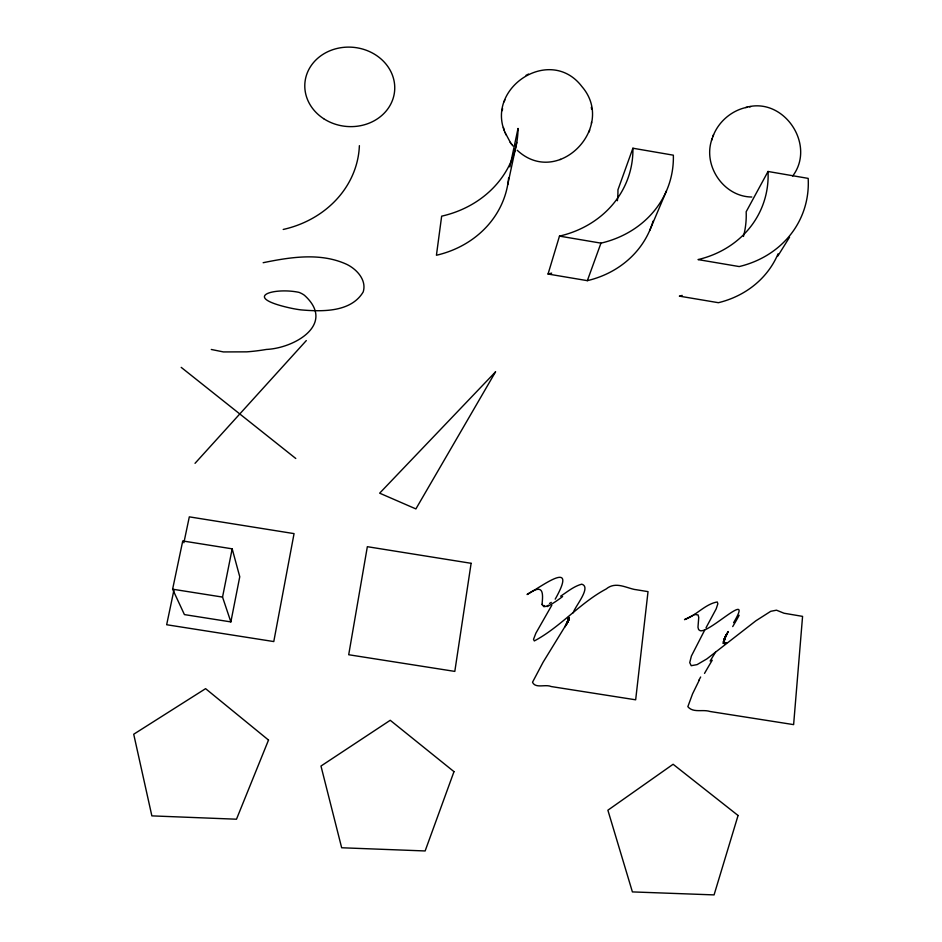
<?xml version="1.0" encoding="UTF-8"?>
<svg xmlns="http://www.w3.org/2000/svg" width="942" height="942" viewBox="0 0 942 942"><rect width="100%" height="100%" fill="white"/><g stroke="black" fill="none" stroke-linecap="round" stroke-linejoin="round"><path stroke-width="1.41" d="M517.182 150.225C558.017 188.306 616.739 126.923 581.968 86.64C550.411 44.969 485.071 87.665 505.218 132.999M568.827 617.222L568.262 620.86L568.509 619.542M502.286 110.638L502.569 108.577M591.399 123.261L591.564 122.154M230.861 621.908L239.763 576.751L232.179 548.833L182.748 540.955L172.61 589.197L184.42 614.596L230.861 621.908L222.536 597.087L232.179 548.833M173.905 590.21L166.663 624.734L273.781 641.561L294.057 533.619L189.318 516.852L183.878 542.745M509.858 166.946L518.029 128.442A105.516 93.859 8.3 0 1 441.657 216.165L436.429 255.247A100.017 89.82 8 0 0 508.621 177.944M507.738 184.62L516.769 142.442M712.246 138.38C702.096 164.826 723.244 196.807 751.81 197.019M568.827 618.14L567.225 622.591L568.685 619.436M568.214 617.693L569.109 619.212L568.744 618.588L566.731 623.604M568.744 618.694L567.79 621.732L568.568 617.634M548.044 274.04L559.477 236.112A104.915 93.505 14 0 0 632.906 148.224L673.353 155.183A104.774 93.317 16 0 1 600.961 243.142L587.349 280.657L548.044 274.04A99.475 89.502 13.9 0 0 551.659 273.121M567.79 621.732L569.133 617.669M504.194 101.783L504.877 99.805M712.847 136.696C718.193 121.836 731.734 110.202 747.253 107.247M589.033 131.998L589.727 130.031M711.54 140.37L713.553 134.682M724.115 640.466L725.576 636.345L724.115 640.69L724.009 642.373L724.999 642.903M632.906 148.224L617.94 189.848A99.475 89.502 13.9 0 1 617.375 200.728M568.744 619.024L567.673 621.744L569.286 617.834L566.754 623.71M726.388 634.496L723.951 640.678L726.506 634.543M567.237 622.697L568.438 619.836M649.662 230.578L666.477 190.885M726.706 634.319L724.057 639.488L728.06 631.929M728.142 631.529L724.198 639.418L726.906 634.037M699.388 679.9L692.535 693.913L687.848 706.677C693.124 713.235 702.826 709.079 710.044 711.493L793.623 724.622L802.572 616.374L784.015 613.23L776.514 610.192L770.756 611.299L755.873 620.802L706.865 658.905L697.104 664.616L691.216 665.711L689.732 662.638L691.404 656.021L704.651 630.198M555.215 599.147C578.282 558.206 542.839 585.794 527.073 594.52C542.462 583.91 543.64 590.528 541.968 604.705M566.201 624.546L568.721 619.73L565.565 625.841L569.156 619.094M768.036 171.479A104.562 92.775 20.6 0 1 698.034 259.592L739.199 266.562A104.527 92.504 22.4 0 0 808.177 178.391L768.036 171.479L746.17 211.773A99.157 88.842 20.7 0 1 743.45 236.442M564.705 627.16L568.579 620.213L566.272 624.346M706.005 627.808L716.179 608.885L717.863 603.751L717.251 601.973C705.134 604.046 696.22 615.562 684.516 619.624L694.784 614.478L698.093 614.949L698.74 617.446L697.975 627.266L698.611 629.609L700.13 630.669C709.503 633.554 754.601 587.49 733.582 622.721M551.824 605.223L535.868 633.212L533.513 639.347L534.314 640.937C560.29 627.207 579.942 602.927 606.177 588.986C615.256 581.473 624.993 587.361 634.413 589.445A24.928 5.228 7.4 0 1 636.038 589.68L648.025 591.635L635.662 699.812L551.176 686.541C545.371 683.927 535.598 688.849 532.501 682.267L543.11 662.191L567.602 622.285M573.231 612.818C574.514 607.06 592 587.09 581.732 584.181C573.796 586.301 567.378 591.812 560.596 596.204M710.15 661.037L715.555 652.111M792.693 176.013C816.337 144.785 783.567 96.108 745.675 107.529M725.234 636.439L727.271 633.142M777.821 256.047L789.573 237.172M195.029 463.334L306.315 340.568M551.294 602.385L549.504 603.433M527.814 74.394L528.486 74.053M526.083 75.266L526.802 74.913M559.984 159.551L560.572 159.386M724.115 643.233L723.221 643.445L726.941 642.632M263.159 262.712C290.419 257.119 320.645 252.279 346.868 264.419C356.771 269.259 366.885 280.139 363.2 291.949C350.93 312.532 321.858 311.684 300.781 309.871A115.901 104.727 2.8 0 1 289.253 307.798C240.54 296.718 274.369 287.169 298.944 292.35A22.408 20.665 -0.8 0 1 304.431 295.282C336.188 323.942 294.987 348.116 266.445 349.435A186.351 166.816 -1.1 0 1 246.804 351.849L223.419 351.931L211.291 349.47M749.443 106.858L750.856 106.599M544.511 605.612L543.087 605.659M725.352 642.844L723.103 642.95L726.07 643.339M172.61 589.197L222.536 597.087M559.477 236.112L600.961 243.142M181.205 367.368L295.776 458.483M567.932 617.563L569.074 618.788L568.627 618.27M511.376 143.938L513.037 146.034M504.865 132.127L510.658 142.972M510.199 142.36L511.812 144.526M724.916 643.574L723.126 641.679L724.021 642.362L724.645 638.711L724.245 642.491L723.868 641.243L724.645 643.845M505.618 133.952L505.948 134.8M504.217 130.279L503.405 127.441M591.329 107.306L591.635 109.296M739.14 615.267A52.469 3.792 -55.8 0 1 732.711 626.583M704.522 673.4A67.742 6.582 -58.3 0 1 712.234 660.224M698.858 680.371A65.563 10.527 -56.9 0 1 700.66 677.015M543.039 605.73A11.693 4.003 -60.1 0 1 542.356 604.211M548.609 605.176A15.861 4.957 -44.5 0 1 543.64 606.613M562.61 596.545A21.725 3.521 -36 0 1 547.161 606.601M682.196 295.411A99.157 88.842 20.7 0 1 679.37 296.141L718.393 302.7A99.122 88.595 22.6 0 0 778.068 253.834M653.1 221.064A99.346 89.337 16 0 1 587.349 280.657M359.385 145.657A101.135 89.914 0.8 0 1 283.212 229.459M471.118 563.304L454.809 671.399L348.705 654.737L367.345 546.69L471.118 563.304M738.069 815.489L714.071 894.9L632.4 891.909L607.884 810.214L673.106 764.268L738.069 815.489M453.985 771.639L425.136 850.956L341.663 847.765L320.975 766.046L390.235 720.289L453.985 771.639M268.517 740.059L236.489 819.21L151.862 815.878L133.717 734.23L205.591 688.661L268.517 740.059M495.527 371.866L415.893 508.916L379.661 493.172L495.527 371.866M323.624 118.657A45.039 39.717 5.6 0 0 394.545 91.645A45.039 39.717 5.6 0 0 331.113 50.291A45.039 39.717 5.6 0 0 323.624 118.657"/></g></svg>
